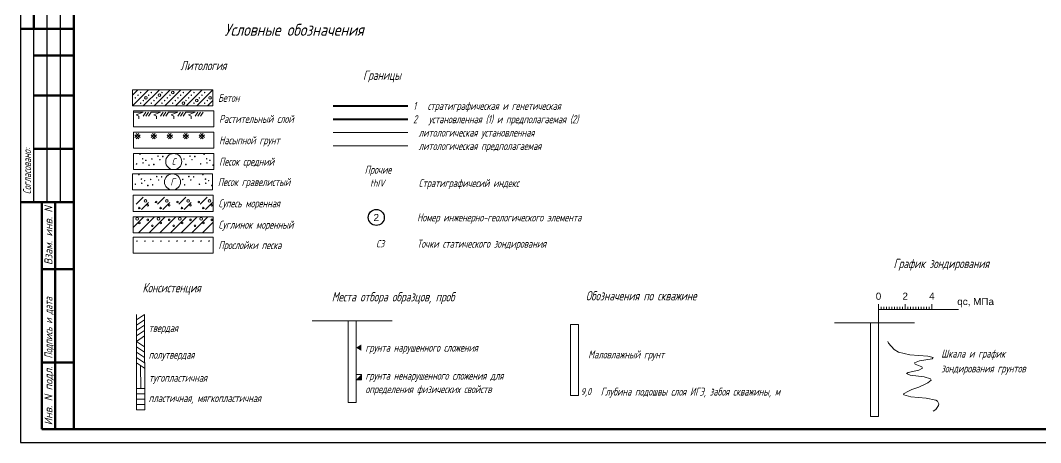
# Paper-space layout 'Геология' of a CAD drawing. Header units: millimetres. Extents: x 0 to 594, y 1 to 421.
# Drawn here: x 0 to 382.2, y 0.6 to 158.8 of the extents above; entities that cross this region are included whole.
import ezdxf
from ezdxf.enums import TextEntityAlignment as Align

# ---------------------------------------------------------------- set-up
doc = ezdxf.new("R2010")
doc.units = ezdxf.units.MM
doc.linetypes.add('DASH', pattern=[0.35, 0.25, -0.1])
doc.linetypes.add('K5LT32928', pattern=[0])
for name, color, linetype, lineweight in [('!0.3', 214, 'Continuous', 30), ('!выноски_0.25', 185, 'Continuous', 25), ('Обозначения', 102, 'Continuous', 25), ('Основная', 134, 'Continuous', 70), ('ФОРМАТ', 7, 'Continuous', 50)]:
    doc.layers.add(name, color=color, linetype=linetype, lineweight=lineweight)
doc.styles.add('3.0', font='simplex.shx', dxfattribs={"width": 0.7, "oblique": 15, "height": 3})
doc.styles.add('Arial', font='Arial')
doc.styles.add('knv_text', font='simplex.shx', dxfattribs={"width": 0.7, "oblique": 15})
doc.styles.add('кнв-3', font='simplex.shx', dxfattribs={"width": 0.7, "oblique": 15, "height": 3})
doc.styles.add('стиль3', font='simplex.shx', dxfattribs={"width": 0.7, "oblique": 15})

# ---------------------------------------------------------------- blocks, each defined once
blk = doc.blocks.new('*U296')
at = {"layer": 'Обозначения'}
blk.add_lwpolyline([(0, 0), (594, 0), (594, 420), (0, 420)], close=True, dxfattribs=at)
at = {"layer": 'Обозначения', "lineweight": 60}
blk.add_lwpolyline([(20, 5), (589, 5), (589, 415), (20, 415)], close=True, dxfattribs=at)

psp = doc.layouts.new('Геология')

# ---------------------------------------------------------------- linework, layer by layer
at = {"layer": '!выноски_0.25'}
for p, q in [((10, 155.641), (10, 220.641)), ((15, 155.641), (15, 220.641)), ((5, 90.641), (5, 155.641)), ((5, 90.641), (5, 155.641)), ((10, 90.641), (10, 155.641)), ((10, 90.641), (10, 155.641)), ((15, 90.641), (15, 155.641)), ((15, 90.641), (15, 155.641)), ((20, 90.641), (0, 90.641)), ((20, 90.641), (0, 90.641))]:
    psp.add_line(p, q, dxfattribs=at)
at = {"layer": '!выноски_0.25', "lineweight": 20}
for p, q in [((42.055, 130.768), (44.055, 132.768)), ((42.055, 126.768), (48.055, 132.768)), ((46.055, 126.768), (52.055, 132.768)), ((50.055, 126.768), (56.055, 132.768)), ((54.055, 126.768), (60.055, 132.768)), ((58.055, 126.768), (64.055, 132.768)), ((62.055, 126.768), (68.055, 132.768)), ((66.055, 126.768), (72.055, 132.768)), ((70.055, 126.768), (72.055, 128.768)), ((45.933, 122.886), (46.933, 124.386)), ((46.933, 122.886), (47.933, 124.386)), ((47.933, 122.886), (48.933, 124.386)), ((52.433, 122.886), (53.433, 124.386)), ((53.433, 122.886), (54.433, 124.386)), ((54.433, 122.886), (55.433, 124.386)), ((58.933, 122.886), (59.933, 124.386)), ((59.933, 122.886), (60.933, 124.386)), ((60.933, 122.886), (61.933, 124.386)), ((65.433, 122.886), (66.433, 124.386)), ((66.433, 122.886), (67.433, 124.386)), ((67.433, 122.886), (68.433, 124.386)), ((42.933, 114.886), (44.433, 116.386)), ((42.933, 115.886), (44.433, 114.386)), ((43.433, 116.386), (44.933, 114.886)), ((43.433, 114.386), (44.933, 115.886)), ((48.933, 114.886), (50.433, 116.386)), ((48.933, 115.886), (50.433, 114.386)), ((49.433, 116.386), (50.933, 114.886)), ((49.433, 114.386), (50.933, 115.886)), ((54.933, 114.886), (56.433, 116.386)), ((54.933, 115.886), (56.433, 114.386)), ((55.433, 116.386), (56.933, 114.886)), ((55.433, 114.386), (56.933, 115.886)), ((60.933, 114.886), (62.433, 116.386)), ((60.933, 115.886), (62.433, 114.386)), ((61.433, 116.386), (62.933, 114.886)), ((61.433, 114.386), (62.933, 115.886)), ((66.933, 114.886), (68.433, 116.386)), ((66.933, 115.886), (68.433, 114.386)), ((67.433, 116.386), (68.933, 114.886)), ((67.433, 114.386), (68.933, 115.886)), ((117.196, 116.761), (145.196, 116.761)), ((43.328, 89.941), (45.995, 92.608)), ((51.328, 89.941), (53.995, 92.608)), ((59.328, 89.941), (61.995, 92.608)), ((67.328, 89.941), (69.995, 92.608)), ((45.328, 87.941), (47.995, 90.608)), ((53.328, 87.941), (55.995, 90.608)), ((61.328, 87.941), (63.995, 90.608)), ((69.328, 87.941), (71.995, 90.608)), ((42.208, 81.265), (46.208, 85.265)), ((44.208, 79.265), (50.208, 85.265)), ((48.208, 79.265), (54.208, 85.265)), ((52.208, 79.265), (58.208, 85.265)), ((56.208, 79.265), (62.208, 85.265)), ((60.208, 79.265), (66.208, 85.265)), ((64.208, 79.265), (70.208, 85.265)), ((68.208, 79.265), (72.208, 83.265)), ((321.509, 50.474), (321.509, 52.474)), ((321.509, 50.474), (321.509, 51.474)), ((321.509, 45.474), (321.509, 50.474)), ((321.509, 50.474), (351.509, 50.474)), ((322.509, 50.474), (322.509, 51.474)), ((323.509, 50.474), (323.509, 51.474)), ((324.509, 50.474), (324.509, 51.474)), ((325.509, 50.474), (325.509, 51.474)), ((326.509, 50.474), (326.509, 51.474)), ((327.509, 50.474), (327.509, 51.474)), ((328.509, 50.474), (328.509, 51.474)), ((329.509, 50.474), (329.509, 51.474)), ((330.509, 50.474), (330.509, 51.474)), ((331.509, 50.474), (331.509, 52.474)), ((331.509, 50.474), (331.509, 51.474)), ((332.509, 50.474), (332.509, 51.474)), ((333.509, 50.474), (333.509, 51.474)), ((334.509, 50.474), (334.509, 51.474)), ((335.509, 50.474), (335.509, 51.474)), ((336.509, 50.474), (336.509, 51.474)), ((337.509, 50.474), (337.509, 51.474)), ((338.509, 50.474), (338.509, 51.474)), ((339.509, 50.474), (339.509, 51.474)), ((340.509, 50.474), (340.509, 51.474)), ((341.509, 50.474), (341.509, 52.474)), ((341.509, 50.474), (341.509, 51.474)), ((43.555, 46.57), (46.555, 48.57)), ((43.555, 48.57), (43.557, 12.909)), ((43.555, 44.57), (46.555, 46.57)), ((46.557, 12.918), (46.555, 48.57)), ((109.275, 46.198), (139.275, 46.198)), ((43.555, 42.57), (46.555, 44.57)), ((43.555, 40.57), (46.555, 42.57)), ((305.009, 45.474), (335.009, 45.474)), ((43.555, 38.57), (46.555, 40.57)), ((43.555, 38.57), (46.555, 36.57)), ((43.555, 36.57), (46.555, 34.57)), ((43.555, 34.57), (46.555, 32.57)), ((43.555, 32.57), (46.555, 30.57)), ((43.555, 30.57), (46.555, 28.57)), ((43.574, 20.918), (46.558, 20.919)), ((43.574, 18.918), (46.557, 18.919)), ((43.574, 16.918), (46.557, 16.918)), ((43.453, 12.918), (46.453, 12.918)), ((43.574, 14.918), (46.557, 14.918)), ((43.574, 12.918), (46.557, 12.918))]:
    psp.add_line(p, q, dxfattribs=at)
at = {"layer": '!выноски_0.25', "lineweight": 40}
psp.add_line((117.196, 126.761), (145.196, 126.761), dxfattribs=at)
at = {"layer": '!выноски_0.25', "linetype": 'DASH', "lineweight": 40}
psp.add_line((117.196, 121.761), (145.196, 121.761), dxfattribs=at)
at = {"layer": '!выноски_0.25', "linetype": 'DASH', "lineweight": 20}
psp.add_line((117.196, 111.761), (145.196, 111.761), dxfattribs=at)
at = {"layer": '!выноски_0.25', "linetype": 'Continuous', "lineweight": 20}
psp.add_line((45.066, 20.919), (45.055, 29.57), dxfattribs=at)
at = {"layer": '!выноски_0.25', "lineweight": 20}
for points in [[(42.055, 132.768), (72.055, 132.768), (72.055, 126.768), (42.055, 126.768), (42.055, 132.768)], [(42.433, 124.886), (72.433, 124.886), (72.433, 118.886), (42.433, 118.886), (42.433, 124.886)], [(42.433, 124.386), (45.933, 124.386), (43.433, 123.386), (44.433, 122.886), (44.433, 121.886)], [(48.933, 124.386), (52.433, 124.386), (49.933, 123.386), (50.933, 122.886), (50.933, 121.886)], [(55.433, 124.386), (58.933, 124.386), (56.433, 123.386), (57.433, 122.886), (57.433, 121.886)], [(61.933, 124.386), (65.433, 124.386), (62.933, 123.386), (63.933, 122.886), (63.933, 121.886)], [(42.433, 116.886), (72.433, 116.886), (72.433, 110.886), (42.433, 110.886), (42.433, 116.886)], [(42.433, 108.886), (72.433, 108.886), (72.433, 102.886), (42.433, 102.886), (42.433, 108.886)], [(41.984, 101.265), (71.984, 101.265), (71.984, 95.265), (41.984, 95.265), (41.984, 101.265)], [(42.208, 93.265), (72.208, 93.265), (72.208, 87.265), (42.208, 87.265), (42.208, 93.265)], [(42.208, 85.265), (72.208, 85.265), (72.208, 79.265), (42.208, 79.265), (42.208, 85.265)], [(42.198, 77.624), (72.198, 77.624), (72.198, 71.624), (42.198, 71.624), (42.198, 77.624)], [(122.775, 46.198), (125.775, 46.198), (125.775, 15.698), (122.775, 15.698), (122.775, 46.198)], [(206.077, 44.938), (209.077, 44.938), (209.077, 18.272), (206.077, 18.272), (206.077, 44.938)], [(318.509, 45.474), (321.509, 45.474), (321.509, 10.474), (318.509, 10.474), (318.509, 45.474)], [(325.009, 38.474), (325.293, 37.937), (327.312, 35.467), (329.009, 34.474), (333.277, 33.457), (339.999, 33.034), (342.009, 32.474), (341.555, 32.049), (336.818, 31.25), (335.009, 30.474), (335.275, 29.984), (337.677, 29), (338.009, 28.474), (336.583, 27.738), (332.555, 26.951), (332.009, 26.474), (333.414, 25.876), (338.598, 25.265), (341.009, 24.474), (341.213, 24.06), (339.946, 23.011), (339.009, 22.474), (336.547, 21.431), (334.009, 20.474), (332.719, 19.887), (330.819, 18.866), (331.009, 18.474), (333.577, 17.748), (339.306, 17.282), (343.009, 16.474), (343.622, 16.155), (344.088, 15.115), (344.009, 14.474), (342.938, 13.072), (342.009, 12.474)], [(125.775, 26.198), (127.775, 26.198), (127.775, 24.198), (125.775, 24.198), (125.775, 26.198)]]:
    psp.add_lwpolyline(points, dxfattribs=at)
for centre, radius in [((44.055, 130.768), 0.1), ((45.055, 131.768), 0.1), ((47.055, 129.768), 0.5), ((48.055, 130.768), 0.1), ((49.055, 131.768), 0.1), ((52.055, 130.768), 0.5), ((53.055, 131.768), 0.1), ((56.055, 130.768), 0.1), ((57.055, 131.768), 0.5), ((60.055, 130.768), 0.1), ((61.055, 131.768), 0.1), ((64.055, 130.768), 0.1), ((65.055, 131.768), 0.1), ((68.055, 130.768), 0.1), ((69.055, 131.768), 0.1), ((71.055, 129.768), 0.5), ((43.055, 129.768), 0.1), ((45.055, 127.768), 0.1), ((46.055, 128.768), 0.1), ((49.055, 127.768), 0.1), ((50.055, 128.768), 0.1), ((51.055, 129.768), 0.1), ((53.055, 127.768), 0.1), ((54.055, 128.768), 0.1), ((55.055, 129.768), 0.1), ((57.055, 127.768), 0.1), ((58.055, 128.768), 0.1), ((59.055, 129.768), 0.1), ((61.055, 127.768), 0.5), ((62.055, 128.768), 0.1), ((63.055, 129.768), 0.1), ((65.055, 127.768), 0.1), ((66.055, 128.768), 0.5), ((67.055, 129.768), 0.1), ((69.055, 127.768), 0.1), ((70.055, 128.768), 0.1), ((44.833, 108.646), 0.1), ((45.793, 106.966), 0.1), ((51.553, 107.926), 0.1), ((53.353, 107.806), 0.1), ((57.433, 105.886), 3), ((63.553, 107.926), 0.1), ((65.353, 107.806), 0.1), ((68.833, 108.646), 0.1), ((69.793, 106.966), 0.1), ((43.513, 105.046), 0.1), ((45.913, 105.406), 0.1), ((46.993, 106.366), 0.1), ((48.193, 104.566), 0.1), ((49.273, 106.846), 0.1), ((49.993, 104.806), 0.1), ((52.273, 106.606), 0.1), ((61.273, 106.846), 0.1), ((61.993, 104.806), 0.1), ((64.273, 106.606), 0.1), ((67.513, 105.046), 0.1), ((69.913, 105.406), 0.1), ((70.993, 106.366), 0.1), ((72.193, 104.566), 0.1), ((44.384, 101.025), 0.1), ((45.344, 99.345), 0.1), ((51.104, 100.305), 0.1), ((52.904, 100.185), 0.1), ((56.984, 98.265), 3), ((63.104, 100.305), 0.1), ((64.904, 100.185), 0.1), ((68.384, 101.025), 0.1), ((69.344, 99.345), 0.1), ((43.064, 97.425), 0.1), ((45.464, 97.785), 0.1), ((46.544, 98.745), 0.1), ((47.744, 96.945), 0.1), ((48.824, 99.225), 0.1), ((49.544, 97.185), 0.1), ((51.824, 98.985), 0.1), ((60.824, 99.225), 0.1), ((61.544, 97.185), 0.1), ((63.824, 98.985), 0.1), ((67.064, 97.425), 0.1), ((69.464, 97.785), 0.1), ((70.544, 98.745), 0.1), ((71.744, 96.945), 0.1), ((44.528, 88.501), 0.3), ((46.848, 91.141), 0.5), ((47.728, 89.541), 0.3), ((50.848, 90.741), 0.3), ((52.528, 88.501), 0.3), ((54.848, 91.141), 0.5), ((55.728, 89.541), 0.3), ((58.848, 90.741), 0.3), ((60.528, 88.501), 0.3), ((62.848, 91.141), 0.5), ((63.728, 89.541), 0.3), ((66.848, 90.741), 0.3), ((68.528, 88.501), 0.3), ((70.848, 91.141), 0.5), ((71.728, 89.541), 0.3), ((43.728, 84.465), 0.5), ((47.728, 84.065), 0.3), ((51.728, 84.465), 0.5), ((55.728, 84.065), 0.3), ((59.728, 84.465), 0.5), ((63.728, 84.065), 0.3), ((67.728, 84.465), 0.5), ((71.728, 84.065), 0.3), ((44.608, 82.865), 0.3), ((49.408, 81.825), 0.3), ((52.608, 82.865), 0.3), ((57.408, 81.825), 0.3), ((60.608, 82.865), 0.3), ((65.408, 81.825), 0.3), ((68.608, 82.865), 0.3), ((43.698, 76.124), 0.1), ((46.698, 76.124), 0.1), ((49.698, 76.124), 0.1), ((52.698, 76.124), 0.1), ((55.698, 76.124), 0.1), ((58.698, 76.124), 0.1), ((61.698, 76.124), 0.1), ((64.698, 76.124), 0.1), ((67.698, 76.124), 0.1), ((70.698, 76.124), 0.1)]:
    psp.add_circle(centre, radius, dxfattribs=at)
at = {"layer": '!выноски_0.25'}
psp.add_circle((133.347, 84.97), 3, dxfattribs=at)
psp.add_circle((133.347, 84.97), 3, dxfattribs=at)
at = {"layer": '!выноски_0.25', "color": 0}
for points in [[(125.775, 36.198), (127.775, 37.398), (127.775, 34.998)], [(125.775, 24.198), (127.775, 26.198), (127.775, 24.198)]]:
    psp.add_solid(points, dxfattribs=at)
at = {"layer": 'ФОРМАТ'}
for p, q in [((5, 155.641), (5, 220.641)), ((20, 155.641), (0, 155.641)), ((20, 155.641), (0, 155.641)), ((20, 155.641), (0, 155.641)), ((20, 145.641), (5, 145.641)), ((20, 145.641), (5, 145.641)), ((20, 130.641), (5, 130.641)), ((20, 130.641), (5, 130.641)), ((20, 110.641), (5, 110.641)), ((20, 110.641), (5, 110.641)), ((20, 90.641), (0, 90.641)), ((20, 90.641), (8, 90.641)), ((8, 5.641), (8, 90.641)), ((13, 5.641), (13, 90.641)), ((20, 65.641), (8, 65.641)), ((20, 30.641), (8, 30.641)), ((20, 5.641), (8, 5.641))]:
    psp.add_line(p, q, dxfattribs=at)

# ---------------------------------------------------------------- block references
at = {"layer": 'Основная'}
psp.add_blockref('*U296', (0, 0.641), dxfattribs=at)

# ---------------------------------------------------------------- texts
at = {"layer": '!0.3', "linetype": 'K5LT32928', "style": '3.0', "oblique": 15, "width": 0.8}
psp.add_text('Условные обозначения', height=4.5, dxfattribs=at).set_placement((76.488, 153.016))
at = {"layer": '!0.3', "style": 'knv_text', "oblique": 15, "width": 0.7}
for s, p in [('Литология', (68.567, 141.88)), ('Границы', (135.456, 138.257)), ('График зондирования', (345.009, 67.729)), ('Консистенция', (56.643, 58.65)), ('Обозначения по скважине', (232.577, 55.636)), ('Места отбора образцов, проб', (139.649, 55.26))]:
    psp.add_text(s, height=3.5, dxfattribs=at).set_placement(p, align=Align.MIDDLE_CENTER)
at = {"layer": '!выноски_0.25', "style": 'knv_text', "oblique": 15, "width": 0.7}
for s, height, p in [('Бетон', 3, (74.055, 129.768)), ('1   стратиграфическая и генетическая', 3, (147.136, 126.761)), ('Растительный слой', 3, (74.433, 121.886)), ('2   установленная (1) и предполагаемая (2)', 3, (147.136, 121.761)), ('Насыпной грунт', 3, (74.433, 113.886)), ('литологическая установленная', 3, (149.196, 116.761)), ('литологическая предполагаемая', 3, (149.196, 111.761)), ('Песок средний', 3, (74.433, 105.886)), ('Песок гравелистый', 3, (73.984, 98.265)), ('Стратиграфичесий индекс', 3, (149.198, 97.866)), ('thIV', 2.646, (130.974, 97.866)), ('Супесь моренная', 3, (74.208, 90.265)), ('Номер инженерно-геологического элемента', 3, (148.608, 84.97)), ('Суглинок моренный', 3, (74.208, 82.265)), ('Точки статического зондирования', 3, (148.608, 75.138)), ('Прослойки песка', 3, (74.198, 74.624)), ('твердая', 3, (48.055, 43.57)), ('грунта нарушенного сложения', 3, (129.275, 36.198)), ('Маловлажный грунт', 3, (212.703, 33.642)), ('Шкала и график', 3, (345.009, 33.974)), ('полутвердая', 3, (48.055, 33.57)), ('зондирования грунтов', 3, (345.009, 28.42)), ('тугопластичная', 3, (48.16, 24.922)), ('грунта ненарушенного сложения для', 3, (129.275, 25.698)), ('определения физических свойств', 3, (129.275, 20.655)), ('9,0', 2.646, (209.923, 19.742)), ('Глубина подошвы слоя ИГЭ, забоя скважины, м', 3, (217.423, 19.742)), ('пластичная, мягкопластичная', 3, (48.055, 17.318))]:
    psp.add_text(s, height=height, dxfattribs=at).set_placement(p, align=Align.MIDDLE_LEFT)
at = {"layer": '!выноски_0.25', "style": 'стиль3', "oblique": 15, "width": 0.7}
psp.add_text('Согласовано:', height=3, rotation=90, dxfattribs=at).set_placement((4, 102.287), align=Align.CENTER)
at = {"layer": '!выноски_0.25', "style": 'knv_text', "oblique": 15, "width": 0.7}
for s, height, p in [('С', 2.646, (57.433, 105.886)), ('Прочие', 3, (133.974, 102.866)), ('Г', 2.646, (56.984, 98.265))]:
    psp.add_text(s, height=height, dxfattribs=at).set_placement(p, align=Align.MIDDLE_CENTER)
at = {"layer": '!выноски_0.25', "style": 'кнв-3', "oblique": 15}
for s, width, p, p2 in [('Взам. инв. N', 0.747573, (12, 67.141), (12, 89.141)), ('Инв. N подл.', 0.743961, (12, 7.141), (12, 29.141))]:
    psp.add_text(s, height=3, rotation=90, dxfattribs=dict(at, width=width)).set_placement(p, p2, align=Align.FIT)
at = {"layer": '!выноски_0.25', "style": 'Arial'}
psp.add_text('2', height=2.646, dxfattribs=at).set_placement((133.347, 84.97), align=Align.MIDDLE_CENTER)
at = {"layer": '!выноски_0.25', "style": 'knv_text', "oblique": 15, "width": 0.7}
psp.add_text('СЗ', height=2.646, dxfattribs=at).set_placement((136.347, 75.138), align=Align.MIDDLE_RIGHT)
at = {"layer": '!выноски_0.25', "style": 'кнв-3', "oblique": 15, "width": 0.7}
psp.add_text('Подпись и дата', height=3, rotation=90, dxfattribs=at).set_placement((12, 32.141))
at = {"layer": '!выноски_0.25', "lineweight": 20, "style": 'Arial'}
for s, p in [('0', (321.509, 55.474)), ('2', (331.509, 55.474)), ('4', (341.509, 55.474))]:
    psp.add_text(s, height=2.646, dxfattribs=at).set_placement(p, align=Align.MIDDLE_CENTER)
psp.add_text('qc, МПа', height=2.646, dxfattribs=at).set_placement((351.009, 53.474), align=Align.MIDDLE_LEFT)

doc.saveas('drawing.dxf')
